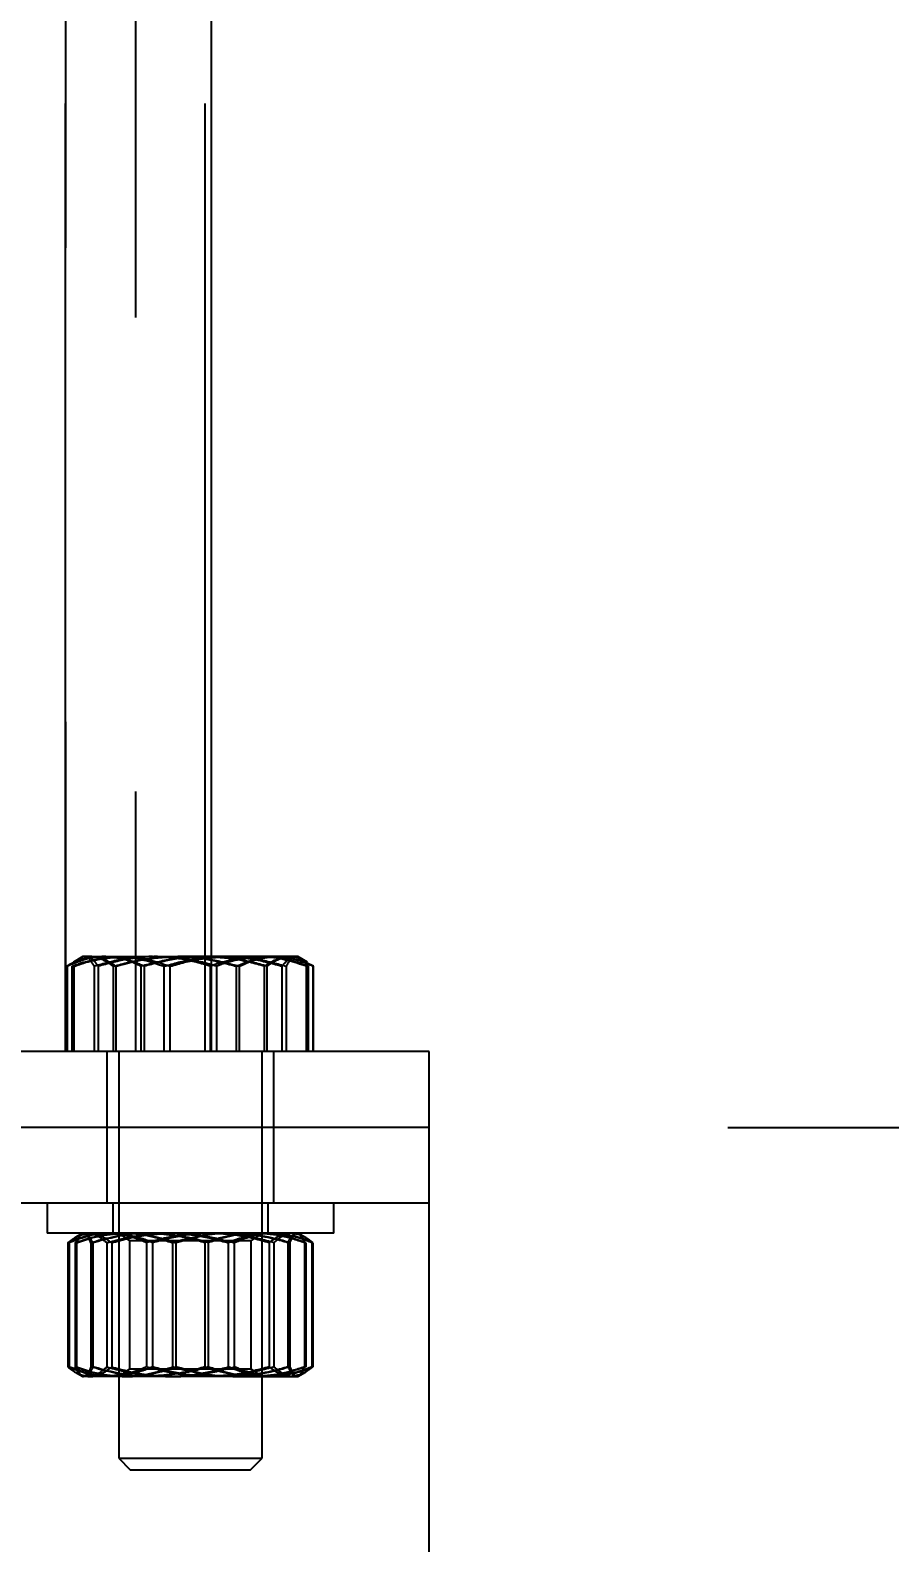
# Model space of a CAD drawing. Header units: metres. Extents: x 0 to 21025, y 0 to 14850.
# Drawn here: x 4648.1 to 4720.1, y 12160.4 to 12287 of the extents above; entities that cross this region are included whole.
import ezdxf

# ---------------------------------------------------------------- set-up
doc = ezdxf.new("R2010")
doc.units = ezdxf.units.M
doc.header["$LTSCALE"] = 25
doc.linetypes.add('HIDDEN2', pattern=[4.7625, 3.175, -1.5875])
doc.linetypes.add('PHANTOM', pattern=[63.5, 31.75, -6.35, 6.35, -6.35, 6.35, -6.35])
for name, color, linetype in [('18_COTAS', 7, 'Continuous'), ('SL4', 4, 'Continuous'), ('SRE', 2, 'PHANTOM'), ('ST1', 7, 'HIDDEN2')]:
    doc.layers.add(name, color=color, linetype=linetype)
doc.styles.add('ROMANS', font='ROMANS.SHX')
doc.dimstyles.new('25___1-25', dxfattribs={"dimscale": 25, "dimtxt": 2.5, "dimasz": 2, "dimexe": 1.5, "dimexo": 1, "dimgap": 0.5, "dimtad": 1, "dimzin": 12, "dimtxsty": 'ROMANS', "dimcen": 0, "dimclrd": 256, "dimclre": 256, "dimclrt": 3, "dimazin": 3, "dimtfac": 1, "dimtmove": 0, "dimatfit": 0, "dimfxl": 1, "dimlwd": -1, "dimlwe": -1, "dimarcsym": 0})

# ---------------------------------------------------------------- blocks, each defined once
blk = doc.blocks.new('*D43')
at = {"layer": '18_COTAS', "transparency": 16777216}
for p, q in [((6052.06, 12245.13), (6052.06, 12658.9)), ((4706.5, 12195.13), (6089.56, 12195.13)), ((6052.06, 11966.41), (6052.06, 12195.13)), ((6027.06, 11966.41), (6014.56, 11966.41)), ((6052.06, 11916.41), (6052.06, 11866.41))]:
    blk.add_line(p, q, dxfattribs=at)
for points in [[(6043.72, 12245.13), (6060.39, 12245.13), (6052.06, 12195.13)], [(6043.72, 11916.41), (6060.39, 11916.41), (6052.06, 11966.41)]]:
    blk.add_solid(points, dxfattribs=at)
at = {"layer": 'Defpoints', "color": 0, "transparency": 16777216}
for p in [(4681.5, 12195.13), (6052.06, 11966.41), (6052.06, 11966.41)]:
    blk.add_point(p, dxfattribs=at)
at = {"layer": '18_COTAS', "color": 3, "transparency": 16777216, "insert": (6002.35, 12491.64), "char_height": 62.5, "attachment_point": 5, "rotation": 90, "style": 'ROMANS'}
blk.add_mtext('228,72', dxfattribs=at)

msp = doc.modelspace()

# ---------------------------------------------------------------- linework, layer by layer
at = {"layer": 'SL4'}
for p, q in [((4663.249, 13545.133), (4663.249, 12209.433)), ((4651.177, 12201.483), (4651.177, 12208.629)), ((4652.499, 12209.433), (4651.699, 12208.971)), ((4653.234, 12209.433), (4652.499, 12209.433)), ((4653.234, 12209.433), (4660.451, 12209.433)), ((4655.29, 12201.483), (4655.29, 12208.629)), ((4668.716, 12209.433), (4660.451, 12209.433)), ((4665.611, 12201.483), (4665.611, 12208.629)), ((4670.499, 12209.433), (4668.716, 12209.433)), ((4671.299, 12208.971), (4670.499, 12209.433)), ((4671.82, 12208.629), (4671.282, 12208.886)), ((4671.82, 12201.483), (4671.82, 12208.629)), ((4681.499, 12201.483), (4581.499, 12201.483)), ((4681.499, 12195.133), (4681.499, 12201.483)), ((4681.499, 12195.133), (4581.499, 12195.133)), ((4681.499, 12188.783), (4681.499, 12195.133)), ((4681.499, 12188.783), (4581.499, 12188.783)), ((4649.499, 12188.783), (4649.499, 12186.283)), ((4673.499, 12186.283), (4673.499, 12188.783)), ((4681.499, 12138.783), (4681.499, 12188.783)), ((4650.478, 12186.283), (4649.499, 12186.283)), ((4673.499, 12186.283), (4650.478, 12186.283)), ((4651.955, 12185.479), (4651.955, 12175.087)), ((4660.288, 12185.479), (4660.288, 12175.087)), ((4669.832, 12185.479), (4669.832, 12175.087)), ((4671.043, 12185.479), (4671.043, 12175.087)), ((4656.122, 12174.283), (4652.5, 12174.283)), ((4655.499, 12174.283), (4655.499, 12167.447)), ((4665.06, 12174.283), (4656.122, 12174.283)), ((4665.06, 12174.283), (4670.438, 12174.283)), ((4667.499, 12167.447), (4667.499, 12174.283)), ((4655.499, 12167.447), (4656.463, 12166.483)), ((4655.499, 12167.447), (4655.989, 12167.447)), ((4655.989, 12167.447), (4667.499, 12167.447)), ((4666.535, 12166.483), (4667.499, 12167.447)), ((4656.463, 12166.483), (4656.874, 12166.483)), ((4656.874, 12166.483), (4666.535, 12166.483))]:
    msp.add_line(p, q, dxfattribs=at)
for points, knots in [([(4651.177, 12208.629), (4651.309, 12208.723), (4651.978, 12209.198), (4652.674, 12209.328), (4653.234, 12209.433)], [0, 0, 0, 0, 0.1963527, 1, 1, 1, 1]), ([(4653.234, 12209.433), (4653.387, 12209.425), (4654.083, 12209.389), (4654.761, 12208.962), (4655.29, 12208.629)], [0, 0, 0, 0, 0.2203639, 1, 1, 1, 1]), ([(4655.29, 12208.629), (4656.128, 12208.854), (4657.82, 12209.308), (4659.568, 12209.391), (4660.451, 12209.433)], [0, 0, 0, 0, 0.495458, 1, 1, 1, 1]), ([(4660.451, 12209.433), (4660.573, 12209.432), (4661.499, 12209.425), (4663.246, 12209.25), (4664.818, 12208.837), (4665.611, 12208.629)], [0, 0, 0, 0, 0.07009003, 0.53078443, 1, 1, 1, 1]), ([(4665.611, 12208.629), (4666.116, 12208.854), (4667.133, 12209.308), (4668.185, 12209.391), (4668.716, 12209.433)], [0, 0, 0, 0, 0.495458, 1, 1, 1, 1]), ([(4668.716, 12209.433), (4668.79, 12209.432), (4669.347, 12209.425), (4670.397, 12209.25), (4671.343, 12208.837), (4671.82, 12208.629)], [0, 0, 0, 0, 0.07009, 0.5307844, 1, 1, 1, 1]), ([(4651.955, 12185.479), (4652.632, 12185.704), (4653.997, 12186.158), (4655.409, 12186.241), (4656.122, 12186.283)], [0, 0, 0, 0, 0.495458, 1, 1, 1, 1]), ([(4652.56, 12186.283), (4652.546, 12186.282), (4652.437, 12186.275), (4652.232, 12186.1), (4652.048, 12185.687), (4651.955, 12185.479)], [0, 0, 0, 0, 0.07009, 0.5307844, 1, 1, 1, 1]), ([(4656.122, 12186.283), (4656.22, 12186.282), (4656.968, 12186.275), (4658.379, 12186.1), (4659.648, 12185.687), (4660.288, 12185.479)], [0, 0, 0, 0, 0.07009, 0.5307844, 1, 1, 1, 1]), ([(4665.06, 12186.283), (4664.627, 12186.271), (4663.011, 12186.227), (4661.439, 12185.795), (4660.288, 12185.479)], [0, 0, 0, 0, 0.26863361, 1, 1, 1, 1]), ([(4669.832, 12185.479), (4669.432, 12185.601), (4667.876, 12186.072), (4666.26, 12186.193), (4665.06, 12186.283)], [0, 0, 0, 0, 0.2575513, 1, 1, 1, 1]), ([(4669.832, 12185.479), (4669.931, 12185.704), (4670.129, 12186.158), (4670.334, 12186.241), (4670.438, 12186.283)], [0, 0, 0, 0, 0.49545796, 1, 1, 1, 1]), ([(4670.438, 12186.283), (4670.452, 12186.282), (4670.561, 12186.275), (4670.765, 12186.1), (4670.95, 12185.687), (4671.043, 12185.479)], [0, 0, 0, 0, 0.07009, 0.5307844, 1, 1, 1, 1]), ([(4651.955, 12175.087), (4652.632, 12174.862), (4653.997, 12174.409), (4655.409, 12174.325), (4656.122, 12174.283)], [0, 0, 0, 0, 0.495458, 1, 1, 1, 1]), ([(4652.56, 12174.283), (4652.546, 12174.284), (4652.437, 12174.292), (4652.232, 12174.467), (4652.048, 12174.879), (4651.955, 12175.087)], [0, 0, 0, 0, 0.07009, 0.5307844, 1, 1, 1, 1]), ([(4656.122, 12174.283), (4656.22, 12174.284), (4656.968, 12174.292), (4658.379, 12174.467), (4659.648, 12174.879), (4660.288, 12175.087)], [0, 0, 0, 0, 0.07009, 0.5307844, 1, 1, 1, 1]), ([(4665.06, 12174.283), (4664.627, 12174.295), (4663.011, 12174.34), (4661.439, 12174.771), (4660.288, 12175.087)], [0, 0, 0, 0, 0.26863361, 1, 1, 1, 1]), ([(4669.832, 12175.087), (4669.432, 12174.966), (4667.876, 12174.495), (4666.26, 12174.373), (4665.06, 12174.283)], [0, 0, 0, 0, 0.2575513, 1, 1, 1, 1]), ([(4669.832, 12175.087), (4669.931, 12174.862), (4670.129, 12174.409), (4670.334, 12174.325), (4670.438, 12174.283)], [0, 0, 0, 0, 0.49545796, 1, 1, 1, 1]), ([(4670.438, 12174.283), (4670.452, 12174.284), (4670.561, 12174.292), (4670.765, 12174.467), (4670.95, 12174.879), (4671.043, 12175.087)], [0, 0, 0, 0, 0.07009, 0.5307844, 1, 1, 1, 1])]:
    msp.add_open_spline(points, degree=3, knots=knots, dxfattribs=at)
at = {"layer": 'SRE'}
msp.add_circle((4506.499, 12137.596), 256.394, dxfattribs=at)
at = {"layer": 'ST1'}
for p, q in [((4651.049, 13538.783), (4651.049, 12201.483)), ((4656.899, 13532.933), (4656.899, 12201.483)), ((4662.749, 12201.483), (4662.749, 13481.633)), ((4651.049, 12201.483), (4651.049, 12863.783)), ((4651.215, 12201.483), (4651.215, 12208.629)), ((4651.6, 12201.483), (4651.6, 12208.629)), ((4651.776, 12201.483), (4651.776, 12208.629)), ((4651.824, 12208.979), (4653.138, 12209.433)), ((4653.459, 12201.483), (4653.459, 12208.629)), ((4653.808, 12201.483), (4653.808, 12208.629)), ((4655.062, 12201.483), (4655.062, 12208.629)), ((4657.386, 12201.483), (4657.386, 12208.629)), ((4657.652, 12201.483), (4657.652, 12208.629)), ((4659.291, 12201.483), (4659.291, 12208.629)), ((4659.817, 12201.483), (4659.817, 12208.629)), ((4663.181, 12201.483), (4663.181, 12208.629)), ((4663.249, 12209.433), (4663.249, 12201.483)), ((4663.707, 12201.483), (4663.707, 12208.629)), ((4665.346, 12201.483), (4665.346, 12208.629)), ((4667.708, 12201.483), (4667.708, 12208.629)), ((4667.936, 12201.483), (4667.936, 12208.629)), ((4669.189, 12201.483), (4669.189, 12208.629)), ((4669.539, 12201.483), (4669.539, 12208.629)), ((4671.221, 12201.483), (4671.221, 12208.629)), ((4671.397, 12201.483), (4671.397, 12208.629)), ((4671.783, 12201.483), (4671.783, 12208.629)), ((4654.499, 12201.483), (4654.499, 12195.133)), ((4655.499, 12201.483), (4655.499, 12174.283)), ((4667.499, 12174.283), (4667.499, 12201.483)), ((4668.499, 12195.133), (4668.499, 12201.483)), ((4654.499, 12195.133), (4654.499, 12188.783)), ((4668.499, 12188.783), (4668.499, 12195.133)), ((4654.999, 12188.783), (4654.999, 12186.283)), ((4667.999, 12186.283), (4667.999, 12188.783)), ((4652.499, 12186.283), (4651.864, 12185.917)), ((4655.499, 12186.283), (4655.499, 12186.258)), ((4663.873, 12186.258), (4655.499, 12186.258)), ((4655.499, 12186.258), (4656.399, 12185.628)), ((4667.499, 12186.258), (4663.873, 12186.258)), ((4666.599, 12185.628), (4667.499, 12186.258)), ((4667.499, 12186.258), (4667.499, 12186.283)), ((4671.133, 12185.917), (4670.499, 12186.283)), ((4651.244, 12185.479), (4651.244, 12175.087)), ((4651.344, 12185.479), (4651.344, 12175.087)), ((4651.845, 12185.479), (4651.845, 12175.087)), ((4653.165, 12185.479), (4653.165, 12175.087)), ((4653.34, 12185.479), (4653.34, 12175.087)), ((4654.509, 12185.479), (4654.509, 12175.087)), ((4654.914, 12185.479), (4654.914, 12175.087)), ((4666.599, 12185.628), (4656.399, 12185.628)), ((4656.399, 12185.628), (4656.399, 12174.913)), ((4657.828, 12185.479), (4657.828, 12175.087)), ((4658.334, 12185.479), (4658.334, 12175.087)), ((4660.003, 12185.479), (4660.003, 12175.087)), ((4662.709, 12185.479), (4662.709, 12175.087)), ((4662.995, 12185.479), (4662.995, 12175.087)), ((4664.664, 12185.479), (4664.664, 12175.087)), ((4665.17, 12185.479), (4665.17, 12175.087)), ((4666.599, 12174.913), (4666.599, 12185.628)), ((4668.083, 12185.479), (4668.083, 12175.087)), ((4668.489, 12185.479), (4668.489, 12175.087)), ((4669.657, 12185.479), (4669.657, 12175.087)), ((4671.153, 12185.479), (4671.153, 12175.087)), ((4671.654, 12185.479), (4671.654, 12175.087)), ((4671.754, 12185.479), (4671.754, 12175.087)), ((4651.864, 12174.65), (4652.499, 12174.283)), ((4656.399, 12174.913), (4655.499, 12174.283)), ((4656.399, 12174.913), (4663.517, 12174.913)), ((4663.517, 12174.913), (4666.599, 12174.913)), ((4667.499, 12174.283), (4666.599, 12174.913)), ((4670.499, 12174.283), (4671.133, 12174.65)), ((4652.499, 12174.283), (4652.56, 12174.283)), ((4652.593, 12174.283), (4652.56, 12174.283)), ((4670.438, 12174.283), (4670.499, 12174.283))]:
    msp.add_line(p, q, dxfattribs=at)
for points, knots in [([(4654.282, 12209.433), (4654.208, 12209.432), (4653.651, 12209.425), (4652.6, 12209.25), (4651.654, 12208.837), (4651.177, 12208.629)], [0, 0, 0, 0, 0.07009, 0.5307844, 1, 1, 1, 1]), ([(4654.433, 12209.433), (4654.357, 12209.432), (4653.779, 12209.425), (4652.69, 12209.25), (4651.709, 12208.837), (4651.215, 12208.629)], [0, 0, 0, 0, 0.07009, 0.5307844, 1, 1, 1, 1]), ([(4651.6, 12208.629), (4651.846, 12208.723), (4653.098, 12209.198), (4654.399, 12209.328), (4655.446, 12209.433)], [0, 0, 0, 0, 0.1963527, 1, 1, 1, 1]), ([(4651.776, 12208.629), (4652.033, 12208.723), (4653.342, 12209.198), (4654.703, 12209.328), (4655.797, 12209.433)], [0, 0, 0, 0, 0.1963527, 1, 1, 1, 1]), ([(4653.459, 12208.629), (4653.322, 12208.854), (4653.046, 12209.308), (4652.761, 12209.391), (4652.618, 12209.433)], [0, 0, 0, 0, 0.49545796, 1, 1, 1, 1]), ([(4653.808, 12208.629), (4653.629, 12208.854), (4653.267, 12209.308), (4652.893, 12209.391), (4652.704, 12209.433)], [0, 0, 0, 0, 0.495458, 1, 1, 1, 1]), ([(4653.138, 12209.433), (4653.282, 12209.425), (4653.932, 12209.389), (4654.567, 12208.962), (4655.062, 12208.629)], [0, 0, 0, 0, 0.2203639, 1, 1, 1, 1]), ([(4658.32, 12209.433), (4658.205, 12209.432), (4657.332, 12209.425), (4655.687, 12209.25), (4654.206, 12208.837), (4653.459, 12208.629)], [0, 0, 0, 0, 0.07009, 0.5307844, 1, 1, 1, 1]), ([(4658.758, 12209.433), (4658.64, 12209.432), (4657.752, 12209.425), (4656.077, 12209.25), (4654.569, 12208.837), (4653.808, 12208.629)], [0, 0, 0, 0, 0.07009, 0.5307844, 1, 1, 1, 1]), ([(4657.386, 12208.629), (4656.882, 12208.854), (4655.864, 12209.308), (4654.813, 12209.391), (4654.282, 12209.433)], [0, 0, 0, 0, 0.495458, 1, 1, 1, 1]), ([(4657.652, 12208.629), (4657.129, 12208.854), (4656.074, 12209.308), (4654.984, 12209.391), (4654.433, 12209.433)], [0, 0, 0, 0, 0.495458, 1, 1, 1, 1]), ([(4655.062, 12208.629), (4655.897, 12208.854), (4657.582, 12209.308), (4659.324, 12209.391), (4660.204, 12209.433)], [0, 0, 0, 0, 0.495458, 1, 1, 1, 1]), ([(4655.446, 12209.433), (4655.732, 12209.425), (4657.033, 12209.389), (4658.302, 12208.962), (4659.291, 12208.629)], [0, 0, 0, 0, 0.22036392, 1, 1, 1, 1]), ([(4655.797, 12209.433), (4656.096, 12209.425), (4657.457, 12209.389), (4658.783, 12208.962), (4659.817, 12208.629)], [0, 0, 0, 0, 0.2203639, 1, 1, 1, 1]), ([(4662.547, 12209.433), (4662.425, 12209.432), (4661.498, 12209.425), (4659.752, 12209.25), (4658.18, 12208.837), (4657.386, 12208.629)], [0, 0, 0, 0, 0.07009003, 0.53078443, 1, 1, 1, 1]), ([(4662.794, 12209.433), (4662.672, 12209.432), (4661.749, 12209.425), (4660.009, 12209.25), (4658.442, 12208.837), (4657.652, 12208.629)], [0, 0, 0, 0, 0.07009003, 0.53078443, 1, 1, 1, 1]), ([(4663.181, 12208.629), (4662.391, 12208.854), (4660.798, 12209.308), (4659.151, 12209.391), (4658.32, 12209.433)], [0, 0, 0, 0, 0.495458, 1, 1, 1, 1]), ([(4663.707, 12208.629), (4662.903, 12208.854), (4661.281, 12209.308), (4659.604, 12209.391), (4658.758, 12209.433)], [0, 0, 0, 0, 0.495458, 1, 1, 1, 1]), ([(4659.291, 12208.629), (4660.095, 12208.854), (4661.717, 12209.308), (4663.394, 12209.391), (4664.24, 12209.433)], [0, 0, 0, 0, 0.495458, 1, 1, 1, 1]), ([(4659.817, 12208.629), (4660.606, 12208.854), (4662.2, 12209.308), (4663.847, 12209.391), (4664.678, 12209.433)], [0, 0, 0, 0, 0.49545796, 1, 1, 1, 1]), ([(4660.204, 12209.433), (4660.325, 12209.432), (4661.248, 12209.425), (4662.989, 12209.25), (4664.555, 12208.837), (4665.346, 12208.629)], [0, 0, 0, 0, 0.07009003, 0.53078443, 1, 1, 1, 1]), ([(4667.708, 12208.629), (4666.87, 12208.854), (4665.178, 12209.308), (4663.429, 12209.391), (4662.547, 12209.433)], [0, 0, 0, 0, 0.495458, 1, 1, 1, 1]), ([(4667.936, 12208.629), (4667.101, 12208.854), (4665.416, 12209.308), (4663.673, 12209.391), (4662.794, 12209.433)], [0, 0, 0, 0, 0.49545796, 1, 1, 1, 1]), ([(4667.201, 12209.433), (4666.107, 12209.328), (4664.746, 12209.198), (4663.438, 12208.723), (4663.181, 12208.629)], [0, 0, 0, 0, 0.8036473, 1, 1, 1, 1]), ([(4667.552, 12209.433), (4666.506, 12209.328), (4665.204, 12209.198), (4663.953, 12208.723), (4663.707, 12208.629)], [0, 0, 0, 0, 0.8036473, 1, 1, 1, 1]), ([(4664.24, 12209.433), (4664.357, 12209.432), (4665.246, 12209.425), (4666.921, 12209.25), (4668.429, 12208.837), (4669.189, 12208.629)], [0, 0, 0, 0, 0.07009, 0.5307844, 1, 1, 1, 1]), ([(4664.678, 12209.433), (4664.793, 12209.432), (4665.666, 12209.425), (4667.311, 12209.25), (4668.792, 12208.837), (4669.539, 12208.629)], [0, 0, 0, 0, 0.07009, 0.5307844, 1, 1, 1, 1]), ([(4665.346, 12208.629), (4665.868, 12208.854), (4666.923, 12209.308), (4668.014, 12209.391), (4668.564, 12209.433)], [0, 0, 0, 0, 0.495458, 1, 1, 1, 1]), ([(4671.221, 12208.629), (4670.187, 12208.962), (4668.861, 12209.389), (4667.501, 12209.425), (4667.201, 12209.433)], [0, 0, 0, 0, 0.7796361, 1, 1, 1, 1]), ([(4671.397, 12208.629), (4670.408, 12208.962), (4669.14, 12209.389), (4667.839, 12209.425), (4667.552, 12209.433)], [0, 0, 0, 0, 0.7796361, 1, 1, 1, 1]), ([(4669.764, 12209.433), (4669.205, 12209.328), (4668.509, 12209.198), (4667.839, 12208.723), (4667.708, 12208.629)], [0, 0, 0, 0, 0.8036473, 1, 1, 1, 1]), ([(4669.86, 12209.433), (4669.336, 12209.328), (4668.685, 12209.198), (4668.059, 12208.723), (4667.936, 12208.629)], [0, 0, 0, 0, 0.8036473, 1, 1, 1, 1]), ([(4668.564, 12209.433), (4668.641, 12209.432), (4669.218, 12209.425), (4670.308, 12209.25), (4671.288, 12208.837), (4671.783, 12208.629)], [0, 0, 0, 0, 0.07009, 0.5307844, 1, 1, 1, 1]), ([(4669.189, 12208.629), (4669.369, 12208.854), (4669.73, 12209.308), (4670.105, 12209.391), (4670.293, 12209.433)], [0, 0, 0, 0, 0.495458, 1, 1, 1, 1]), ([(4669.539, 12208.629), (4669.676, 12208.854), (4669.951, 12209.308), (4670.236, 12209.391), (4670.38, 12209.433)], [0, 0, 0, 0, 0.495458, 1, 1, 1, 1]), ([(4671.282, 12208.886), (4670.931, 12209.101), (4670.431, 12209.408), (4669.918, 12209.428), (4669.764, 12209.433)], [0, 0, 0, 0, 0.7010348, 1, 1, 1, 1]), ([(4671.172, 12208.941), (4670.879, 12209.131), (4670.447, 12209.413), (4670.003, 12209.428), (4669.86, 12209.433)], [0, 0, 0, 0, 0.676422, 1, 1, 1, 1]), ([(4651.244, 12185.479), (4651.542, 12185.704), (4652.143, 12186.158), (4652.765, 12186.241), (4653.079, 12186.283)], [0, 0, 0, 0, 0.495458, 1, 1, 1, 1]), ([(4654.536, 12186.283), (4654.236, 12186.271), (4653.122, 12186.227), (4652.037, 12185.795), (4651.244, 12185.479)], [0, 0, 0, 0, 0.2686336, 1, 1, 1, 1]), ([(4654.839, 12186.283), (4654.521, 12186.271), (4653.338, 12186.227), (4652.186, 12185.795), (4651.344, 12185.479)], [0, 0, 0, 0, 0.2686336, 1, 1, 1, 1]), ([(4651.845, 12185.479), (4652.507, 12185.704), (4653.844, 12186.158), (4655.227, 12186.241), (4655.924, 12186.283)], [0, 0, 0, 0, 0.495458, 1, 1, 1, 1]), ([(4652.593, 12186.283), (4652.575, 12186.282), (4652.441, 12186.275), (4652.187, 12186.1), (4651.96, 12185.687), (4651.845, 12185.479)], [0, 0, 0, 0, 0.07009, 0.5307844, 1, 1, 1, 1]), ([(4653.165, 12185.479), (4653.067, 12185.704), (4652.869, 12186.158), (4652.664, 12186.241), (4652.56, 12186.283)], [0, 0, 0, 0, 0.49545796, 1, 1, 1, 1]), ([(4653.34, 12185.479), (4653.219, 12185.704), (4652.974, 12186.158), (4652.72, 12186.241), (4652.593, 12186.283)], [0, 0, 0, 0, 0.495458, 1, 1, 1, 1]), ([(4652.926, 12186.283), (4652.964, 12186.282), (4653.248, 12186.275), (4653.784, 12186.1), (4654.266, 12185.687), (4654.509, 12185.479)], [0, 0, 0, 0, 0.07009, 0.5307844, 1, 1, 1, 1]), ([(4653.079, 12186.283), (4653.123, 12186.282), (4653.452, 12186.275), (4654.073, 12186.1), (4654.632, 12185.687), (4654.914, 12185.479)], [0, 0, 0, 0, 0.07009, 0.5307844, 1, 1, 1, 1]), ([(4657.937, 12186.283), (4657.503, 12186.271), (4655.888, 12186.227), (4654.315, 12185.795), (4653.165, 12185.479)], [0, 0, 0, 0, 0.2686336, 1, 1, 1, 1]), ([(4658.167, 12186.283), (4657.729, 12186.271), (4656.095, 12186.227), (4654.504, 12185.795), (4653.34, 12185.479)], [0, 0, 0, 0, 0.2686336, 1, 1, 1, 1]), ([(4654.509, 12185.479), (4655.334, 12185.704), (4656.998, 12186.158), (4658.719, 12186.241), (4659.587, 12186.283)], [0, 0, 0, 0, 0.49545796, 1, 1, 1, 1]), ([(4657.828, 12185.479), (4657.552, 12185.601), (4656.478, 12186.072), (4655.364, 12186.193), (4654.536, 12186.283)], [0, 0, 0, 0, 0.2575513, 1, 1, 1, 1]), ([(4658.334, 12185.479), (4658.04, 12185.601), (4656.901, 12186.072), (4655.717, 12186.193), (4654.839, 12186.283)], [0, 0, 0, 0, 0.2575513, 1, 1, 1, 1]), ([(4654.914, 12185.479), (4655.747, 12185.704), (4657.428, 12186.158), (4659.165, 12186.241), (4660.042, 12186.283)], [0, 0, 0, 0, 0.495458, 1, 1, 1, 1]), ([(4655.924, 12186.283), (4656.021, 12186.282), (4656.753, 12186.275), (4658.133, 12186.1), (4659.376, 12185.687), (4660.003, 12185.479)], [0, 0, 0, 0, 0.07009, 0.5307844, 1, 1, 1, 1]), ([(4662.956, 12186.283), (4662.834, 12186.282), (4661.914, 12186.275), (4660.178, 12186.1), (4658.616, 12185.687), (4657.828, 12185.479)], [0, 0, 0, 0, 0.07009, 0.5307844, 1, 1, 1, 1]), ([(4662.709, 12185.479), (4662.309, 12185.601), (4660.753, 12186.072), (4659.137, 12186.193), (4657.937, 12186.283)], [0, 0, 0, 0, 0.25755135, 1, 1, 1, 1]), ([(4662.995, 12185.479), (4662.589, 12185.601), (4661.016, 12186.072), (4659.381, 12186.193), (4658.167, 12186.283)], [0, 0, 0, 0, 0.2575513, 1, 1, 1, 1]), ([(4663.411, 12186.283), (4663.291, 12186.282), (4662.379, 12186.275), (4660.661, 12186.1), (4659.114, 12185.687), (4658.334, 12185.479)], [0, 0, 0, 0, 0.07009, 0.5307844, 1, 1, 1, 1]), ([(4659.587, 12186.283), (4659.707, 12186.282), (4660.618, 12186.275), (4662.337, 12186.1), (4663.884, 12185.687), (4664.664, 12185.479)], [0, 0, 0, 0, 0.07009, 0.5307844, 1, 1, 1, 1]), ([(4664.83, 12186.283), (4664.391, 12186.271), (4662.757, 12186.227), (4661.167, 12185.795), (4660.003, 12185.479)], [0, 0, 0, 0, 0.2686336, 1, 1, 1, 1]), ([(4660.042, 12186.283), (4660.164, 12186.282), (4661.084, 12186.275), (4662.82, 12186.1), (4664.382, 12185.687), (4665.17, 12185.479)], [0, 0, 0, 0, 0.07009, 0.5307844, 1, 1, 1, 1]), ([(4666.876, 12186.283), (4666.777, 12186.282), (4666.029, 12186.275), (4664.619, 12186.1), (4663.35, 12185.687), (4662.709, 12185.479)], [0, 0, 0, 0, 0.07009, 0.5307844, 1, 1, 1, 1]), ([(4668.083, 12185.479), (4667.25, 12185.704), (4665.57, 12186.158), (4663.832, 12186.241), (4662.956, 12186.283)], [0, 0, 0, 0, 0.495458, 1, 1, 1, 1]), ([(4667.074, 12186.283), (4666.977, 12186.282), (4666.245, 12186.275), (4664.864, 12186.1), (4663.622, 12185.687), (4662.995, 12185.479)], [0, 0, 0, 0, 0.07009, 0.5307844, 1, 1, 1, 1]), ([(4668.489, 12185.479), (4667.664, 12185.704), (4666, 12186.158), (4664.279, 12186.241), (4663.411, 12186.283)], [0, 0, 0, 0, 0.495458, 1, 1, 1, 1]), ([(4668.159, 12186.283), (4667.841, 12186.271), (4666.658, 12186.227), (4665.506, 12185.795), (4664.664, 12185.479)], [0, 0, 0, 0, 0.2686336, 1, 1, 1, 1]), ([(4669.657, 12185.479), (4669.252, 12185.601), (4667.679, 12186.072), (4666.044, 12186.193), (4664.83, 12186.283)], [0, 0, 0, 0, 0.2575513, 1, 1, 1, 1]), ([(4668.462, 12186.283), (4668.163, 12186.271), (4667.048, 12186.227), (4665.963, 12185.795), (4665.17, 12185.479)], [0, 0, 0, 0, 0.2686336, 1, 1, 1, 1]), ([(4671.043, 12185.479), (4670.366, 12185.704), (4669, 12186.158), (4667.588, 12186.241), (4666.876, 12186.283)], [0, 0, 0, 0, 0.495458, 1, 1, 1, 1]), ([(4671.153, 12185.479), (4670.49, 12185.704), (4669.153, 12186.158), (4667.771, 12186.241), (4667.074, 12186.283)], [0, 0, 0, 0, 0.495458, 1, 1, 1, 1]), ([(4669.919, 12186.283), (4669.875, 12186.282), (4669.546, 12186.275), (4668.924, 12186.1), (4668.365, 12185.687), (4668.083, 12185.479)], [0, 0, 0, 0, 0.07009003, 0.53078443, 1, 1, 1, 1]), ([(4671.654, 12185.479), (4671.36, 12185.601), (4670.221, 12186.072), (4669.038, 12186.193), (4668.159, 12186.283)], [0, 0, 0, 0, 0.2575513, 1, 1, 1, 1]), ([(4671.754, 12185.479), (4671.478, 12185.601), (4670.405, 12186.072), (4669.29, 12186.193), (4668.462, 12186.283)], [0, 0, 0, 0, 0.25755135, 1, 1, 1, 1]), ([(4670.071, 12186.283), (4670.034, 12186.282), (4669.75, 12186.275), (4669.214, 12186.1), (4668.732, 12185.687), (4668.489, 12185.479)], [0, 0, 0, 0, 0.07009, 0.5307844, 1, 1, 1, 1]), ([(4669.657, 12185.479), (4669.779, 12185.704), (4670.024, 12186.158), (4670.277, 12186.241), (4670.405, 12186.283)], [0, 0, 0, 0, 0.495458, 1, 1, 1, 1]), ([(4671.754, 12185.479), (4671.456, 12185.704), (4670.854, 12186.158), (4670.232, 12186.241), (4669.919, 12186.283)], [0, 0, 0, 0, 0.495458, 1, 1, 1, 1]), ([(4651.244, 12175.087), (4651.542, 12174.862), (4652.143, 12174.409), (4652.765, 12174.325), (4653.079, 12174.283)], [0, 0, 0, 0, 0.495458, 1, 1, 1, 1]), ([(4654.536, 12174.283), (4654.236, 12174.295), (4653.122, 12174.34), (4652.037, 12174.771), (4651.244, 12175.087)], [0, 0, 0, 0, 0.2686336, 1, 1, 1, 1]), ([(4654.839, 12174.283), (4654.521, 12174.295), (4653.338, 12174.34), (4652.186, 12174.771), (4651.344, 12175.087)], [0, 0, 0, 0, 0.2686336, 1, 1, 1, 1]), ([(4651.845, 12175.087), (4652.507, 12174.862), (4653.844, 12174.409), (4655.227, 12174.325), (4655.924, 12174.283)], [0, 0, 0, 0, 0.495458, 1, 1, 1, 1]), ([(4652.593, 12174.283), (4652.575, 12174.284), (4652.441, 12174.292), (4652.187, 12174.467), (4651.96, 12174.879), (4651.845, 12175.087)], [0, 0, 0, 0, 0.07009, 0.5307844, 1, 1, 1, 1]), ([(4653.165, 12175.087), (4653.067, 12174.862), (4652.869, 12174.409), (4652.664, 12174.325), (4652.56, 12174.283)], [0, 0, 0, 0, 0.49545796, 1, 1, 1, 1]), ([(4653.34, 12175.087), (4653.219, 12174.862), (4652.974, 12174.409), (4652.72, 12174.325), (4652.593, 12174.283)], [0, 0, 0, 0, 0.49545796, 1, 1, 1, 1]), ([(4652.926, 12174.283), (4652.964, 12174.284), (4653.248, 12174.292), (4653.784, 12174.467), (4654.266, 12174.879), (4654.509, 12175.087)], [0, 0, 0, 0, 0.07009, 0.5307844, 1, 1, 1, 1]), ([(4653.079, 12174.283), (4653.123, 12174.284), (4653.452, 12174.292), (4654.073, 12174.467), (4654.632, 12174.879), (4654.914, 12175.087)], [0, 0, 0, 0, 0.07009, 0.5307844, 1, 1, 1, 1]), ([(4657.937, 12174.283), (4657.503, 12174.295), (4655.888, 12174.34), (4654.315, 12174.771), (4653.165, 12175.087)], [0, 0, 0, 0, 0.2686336, 1, 1, 1, 1]), ([(4658.167, 12174.283), (4657.729, 12174.295), (4656.095, 12174.34), (4654.504, 12174.771), (4653.34, 12175.087)], [0, 0, 0, 0, 0.2686336, 1, 1, 1, 1]), ([(4654.509, 12175.087), (4655.334, 12174.862), (4656.998, 12174.409), (4658.719, 12174.325), (4659.587, 12174.283)], [0, 0, 0, 0, 0.49545796, 1, 1, 1, 1]), ([(4657.828, 12175.087), (4657.552, 12174.966), (4656.478, 12174.495), (4655.364, 12174.373), (4654.536, 12174.283)], [0, 0, 0, 0, 0.2575513, 1, 1, 1, 1]), ([(4658.334, 12175.087), (4658.04, 12174.966), (4656.901, 12174.495), (4655.717, 12174.373), (4654.839, 12174.283)], [0, 0, 0, 0, 0.2575513, 1, 1, 1, 1]), ([(4654.914, 12175.087), (4655.747, 12174.862), (4657.428, 12174.409), (4659.165, 12174.325), (4660.042, 12174.283)], [0, 0, 0, 0, 0.495458, 1, 1, 1, 1]), ([(4655.924, 12174.283), (4656.021, 12174.284), (4656.753, 12174.292), (4658.133, 12174.467), (4659.376, 12174.879), (4660.003, 12175.087)], [0, 0, 0, 0, 0.07009, 0.5307844, 1, 1, 1, 1]), ([(4662.956, 12174.283), (4662.834, 12174.284), (4661.914, 12174.292), (4660.178, 12174.467), (4658.616, 12174.879), (4657.828, 12175.087)], [0, 0, 0, 0, 0.07009, 0.5307844, 1, 1, 1, 1]), ([(4662.709, 12175.087), (4662.309, 12174.966), (4660.753, 12174.495), (4659.137, 12174.373), (4657.937, 12174.283)], [0, 0, 0, 0, 0.25755135, 1, 1, 1, 1]), ([(4662.995, 12175.087), (4662.589, 12174.966), (4661.016, 12174.495), (4659.381, 12174.373), (4658.167, 12174.283)], [0, 0, 0, 0, 0.2575513, 1, 1, 1, 1]), ([(4663.411, 12174.283), (4663.291, 12174.284), (4662.379, 12174.292), (4660.661, 12174.467), (4659.114, 12174.879), (4658.334, 12175.087)], [0, 0, 0, 0, 0.07009, 0.5307844, 1, 1, 1, 1]), ([(4659.587, 12174.283), (4659.707, 12174.284), (4660.618, 12174.292), (4662.337, 12174.467), (4663.884, 12174.879), (4664.664, 12175.087)], [0, 0, 0, 0, 0.07009, 0.5307844, 1, 1, 1, 1]), ([(4664.83, 12174.283), (4664.391, 12174.295), (4662.757, 12174.34), (4661.167, 12174.771), (4660.003, 12175.087)], [0, 0, 0, 0, 0.2686336, 1, 1, 1, 1]), ([(4660.042, 12174.283), (4660.164, 12174.284), (4661.084, 12174.292), (4662.82, 12174.467), (4664.382, 12174.879), (4665.17, 12175.087)], [0, 0, 0, 0, 0.07009, 0.5307844, 1, 1, 1, 1]), ([(4666.876, 12174.283), (4666.777, 12174.284), (4666.029, 12174.292), (4664.619, 12174.467), (4663.35, 12174.879), (4662.709, 12175.087)], [0, 0, 0, 0, 0.07009, 0.5307844, 1, 1, 1, 1]), ([(4668.083, 12175.087), (4667.25, 12174.862), (4665.57, 12174.409), (4663.832, 12174.325), (4662.956, 12174.283)], [0, 0, 0, 0, 0.495458, 1, 1, 1, 1]), ([(4667.074, 12174.283), (4666.977, 12174.284), (4666.245, 12174.292), (4664.864, 12174.467), (4663.622, 12174.879), (4662.995, 12175.087)], [0, 0, 0, 0, 0.07009, 0.5307844, 1, 1, 1, 1]), ([(4668.489, 12175.087), (4667.664, 12174.862), (4666, 12174.409), (4664.279, 12174.325), (4663.411, 12174.283)], [0, 0, 0, 0, 0.495458, 1, 1, 1, 1]), ([(4668.159, 12174.283), (4667.841, 12174.295), (4666.658, 12174.34), (4665.506, 12174.771), (4664.664, 12175.087)], [0, 0, 0, 0, 0.2686336, 1, 1, 1, 1]), ([(4669.657, 12175.087), (4669.252, 12174.966), (4667.679, 12174.495), (4666.044, 12174.373), (4664.83, 12174.283)], [0, 0, 0, 0, 0.2575513, 1, 1, 1, 1]), ([(4668.462, 12174.283), (4668.163, 12174.295), (4667.048, 12174.34), (4665.963, 12174.771), (4665.17, 12175.087)], [0, 0, 0, 0, 0.2686336, 1, 1, 1, 1]), ([(4671.043, 12175.087), (4670.366, 12174.862), (4669, 12174.409), (4667.588, 12174.325), (4666.876, 12174.283)], [0, 0, 0, 0, 0.495458, 1, 1, 1, 1]), ([(4671.153, 12175.087), (4670.49, 12174.862), (4669.153, 12174.409), (4667.771, 12174.325), (4667.074, 12174.283)], [0, 0, 0, 0, 0.495458, 1, 1, 1, 1]), ([(4669.919, 12174.283), (4669.875, 12174.284), (4669.546, 12174.292), (4668.924, 12174.467), (4668.365, 12174.879), (4668.083, 12175.087)], [0, 0, 0, 0, 0.07009003, 0.53078443, 1, 1, 1, 1]), ([(4671.654, 12175.087), (4671.36, 12174.966), (4670.221, 12174.495), (4669.038, 12174.373), (4668.159, 12174.283)], [0, 0, 0, 0, 0.2575513, 1, 1, 1, 1]), ([(4671.754, 12175.087), (4671.478, 12174.966), (4670.405, 12174.495), (4669.29, 12174.373), (4668.462, 12174.283)], [0, 0, 0, 0, 0.25755135, 1, 1, 1, 1]), ([(4670.071, 12174.283), (4670.034, 12174.284), (4669.75, 12174.292), (4669.214, 12174.467), (4668.732, 12174.879), (4668.489, 12175.087)], [0, 0, 0, 0, 0.07009, 0.5307844, 1, 1, 1, 1]), ([(4669.657, 12175.087), (4669.779, 12174.862), (4670.024, 12174.409), (4670.277, 12174.325), (4670.405, 12174.283)], [0, 0, 0, 0, 0.495458, 1, 1, 1, 1]), ([(4671.754, 12175.087), (4671.456, 12174.862), (4670.854, 12174.409), (4670.232, 12174.325), (4669.919, 12174.283)], [0, 0, 0, 0, 0.495458, 1, 1, 1, 1]), ([(4670.948, 12174.556), (4670.925, 12174.538), (4670.639, 12174.317), (4670.343, 12174.3), (4670.071, 12174.283)], [0, 0, 0, 0, 0.0804774, 1, 1, 1, 1])]:
    msp.add_open_spline(points, degree=3, knots=knots, dxfattribs=at)

# ---------------------------------------------------------------- dimensions: what is measured, and where the dimension line sits
at = {"layer": '18_COTAS'}
dim = msp.add_linear_dim(base=(6052.057, 11966.414), p1=(4681.499, 12195.133), p2=(6052.057, 11966.414), angle=90, dimstyle='25___1-25', dxfattribs=at)
dim.commit()
dim.dimension.update_dxf_attribs({"geometry": '*D43', "text_midpoint": (6052.057, 12491.638), "dimtype": 160})

doc.saveas('drawing.dxf')
